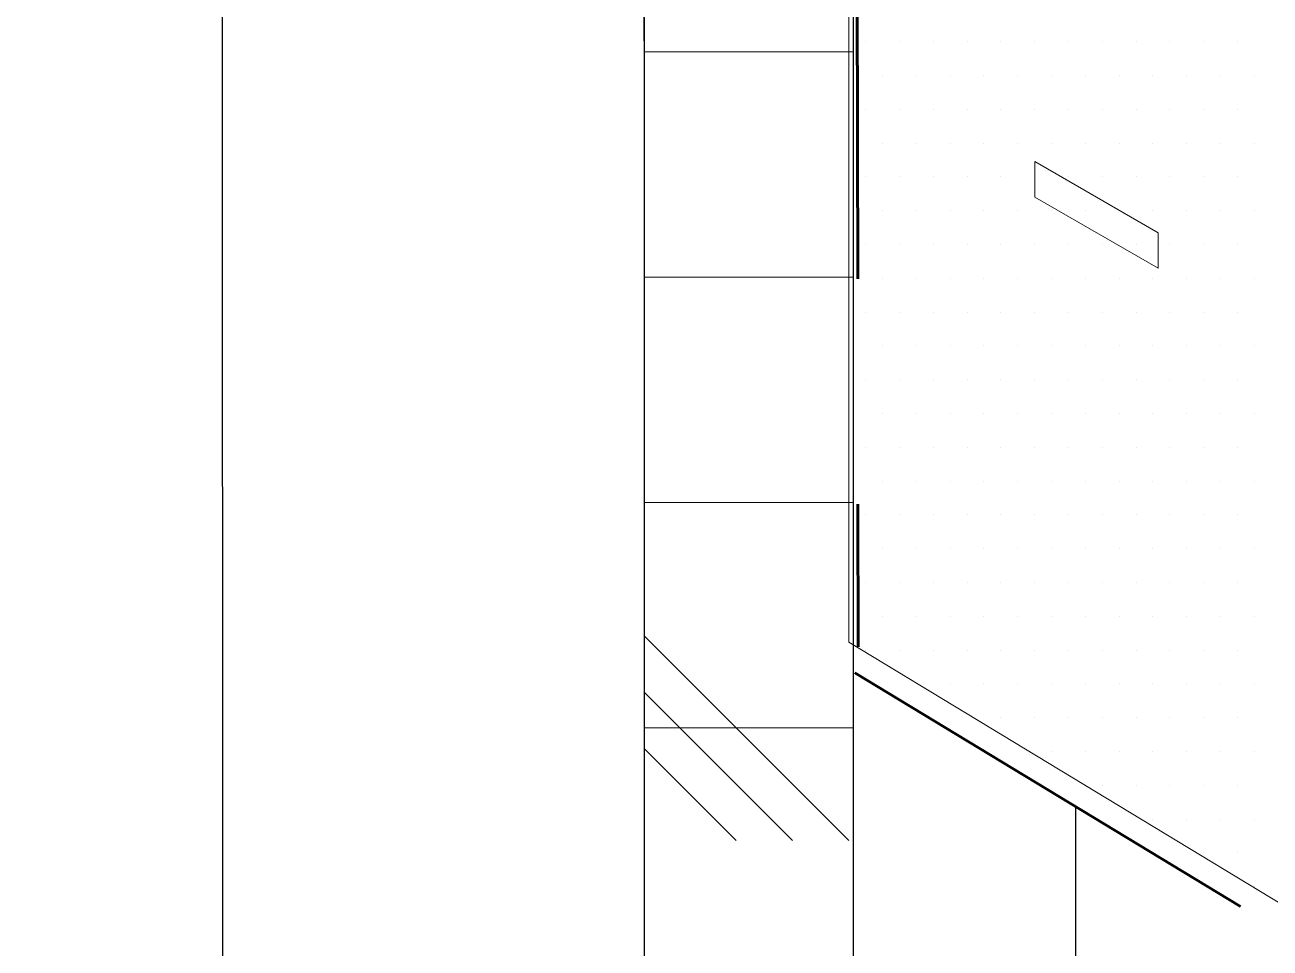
# Model space of a CAD drawing. Header units: inches. Extents: x -26 to 76, y -16 to 22.
# Drawn here: x 37.996 to 38.687, y 7.245 to 7.758 of the extents above; entities that cross this region are included whole.
import ezdxf

# ---------------------------------------------------------------- set-up
doc = ezdxf.new("R2010")
doc.units = ezdxf.units.IN
doc.header["$MEASUREMENT"] = 0
for name, pattern in [('AI-Linetype-1', [0.375113, 0.250075, -0.125038]), ('AI-Linetype-2', [0.375113, 0.250075, -0.125038]), ('AI-Linetype-76', [0.375113, 0.250075, -0.125038])]:
    doc.linetypes.add(name, pattern=pattern)
for name, color, linetype, lineweight in [('.ATI-HATCH', 7, 'Continuous', 0), ('G-ANNO-TTLB', 7, 'Continuous', 0), ('TYVEK', 7, 'Continuous', 0)]:
    doc.layers.add(name, color=color, linetype=linetype, lineweight=lineweight)

# ---------------------------------------------------------------- blocks, each defined once
blk = doc.blocks.new('Block_353')
at = {"layer": '.ATI-HATCH'}
blk.add_open_spline([(38.33959, 8.21775), (38.33959, 8.21775), (38.45573, 8.24176), (38.45573, 8.24176), (38.45573, 8.24176), (38.45573, 5.66914), (38.45573, 5.66914), (38.45573, 5.66914), (38.33993, 5.73556), (38.33993, 5.73556), (38.33993, 5.73556), (38.33993, 7.72451), (38.33993, 7.72451), (38.33993, 7.72451), (38.33959, 8.21775), (38.33959, 8.21775)], degree=3, knots=[0, 0, 0, 0, 1, 1, 1, 2, 2, 2, 3, 3, 3, 4, 4, 4, 5, 5, 5, 5], dxfattribs=at)
at = {"layer": '.ATI-HATCH', "color": 8, "lineweight": 0, "true_color": 0x808080}
for points in [[(38.33992, 7.74256), (38.33992, 7.74256), (38.45573, 7.74256), (38.45573, 7.74256)], [(38.33993, 7.61752), (38.33993, 7.61752), (38.45573, 7.61752), (38.45573, 7.61752)], [(38.33993, 7.49249), (38.33993, 7.49249), (38.45573, 7.49249), (38.45573, 7.49249)], [(38.45334, 7.30493), (38.45334, 7.30493), (38.33993, 7.41834), (38.33993, 7.41834)], [(38.42208, 7.30493), (38.42208, 7.30493), (38.33993, 7.38708), (38.33993, 7.38708)], [(38.33993, 7.36745), (38.33993, 7.36745), (38.45573, 7.36745), (38.45573, 7.36745)], [(38.39082, 7.30493), (38.39082, 7.30493), (38.33993, 7.35582), (38.33993, 7.35582)]]:
    blk.add_open_spline(points, degree=3, dxfattribs=at)
blk = doc.blocks.new('Block_386')
at = {"layer": '.ATI-HATCH'}
blk.add_open_spline([(38.70094, 9.57216), (38.70094, 9.57216), (38.45346, 9.72215), (38.45346, 9.72215), (38.45346, 9.72215), (38.45346, 7.41486), (38.45346, 7.41486), (38.45346, 7.41486), (38.70094, 7.26487), (38.70094, 7.26487), (38.70094, 7.26487), (38.70094, 9.57216), (38.70094, 9.57216)], degree=3, knots=[0, 0, 0, 0, 1, 1, 1, 2, 2, 2, 3, 3, 3, 4, 4, 4, 4], dxfattribs=at)
at = {"layer": '.ATI-HATCH', "color": 8, "lineweight": 0, "true_color": 0x808080}
for points in [[(38.46268, 7.74813), (38.46268, 7.74813), (38.46268, 7.74813), (38.46268, 7.74813)], [(38.48144, 7.74813), (38.48144, 7.74813), (38.48144, 7.74813), (38.48144, 7.74813)], [(38.50019, 7.74813), (38.50019, 7.74813), (38.50019, 7.74813), (38.50019, 7.74813)], [(38.51895, 7.74813), (38.51895, 7.74813), (38.51895, 7.74813), (38.51895, 7.74813)], [(38.5377, 7.74813), (38.5377, 7.74813), (38.5377, 7.74813), (38.5377, 7.74813)], [(38.55646, 7.74813), (38.55646, 7.74813), (38.55646, 7.74813), (38.55646, 7.74813)], [(38.57521, 7.74813), (38.57521, 7.74813), (38.57521, 7.74813), (38.57521, 7.74813)], [(38.59397, 7.74813), (38.59397, 7.74813), (38.59397, 7.74813), (38.59397, 7.74813)], [(38.61273, 7.74813), (38.61273, 7.74813), (38.61273, 7.74813), (38.61273, 7.74813)], [(38.63148, 7.74813), (38.63148, 7.74813), (38.63148, 7.74813), (38.63148, 7.74813)], [(38.65024, 7.74813), (38.65024, 7.74813), (38.65024, 7.74813), (38.65024, 7.74813)], [(38.66899, 7.74813), (38.66899, 7.74813), (38.66899, 7.74813), (38.66899, 7.74813)], [(38.47206, 7.72937), (38.47206, 7.72937), (38.47206, 7.72937), (38.47206, 7.72937)], [(38.49081, 7.72937), (38.49081, 7.72937), (38.49081, 7.72937), (38.49081, 7.72937)], [(38.50957, 7.72937), (38.50957, 7.72937), (38.50957, 7.72937), (38.50957, 7.72937)], [(38.52833, 7.72937), (38.52833, 7.72937), (38.52833, 7.72937), (38.52833, 7.72937)], [(38.54708, 7.72937), (38.54708, 7.72937), (38.54708, 7.72937), (38.54708, 7.72937)], [(38.56584, 7.72937), (38.56584, 7.72937), (38.56584, 7.72937), (38.56584, 7.72937)], [(38.58459, 7.72937), (38.58459, 7.72937), (38.58459, 7.72937), (38.58459, 7.72937)], [(38.60335, 7.72937), (38.60335, 7.72937), (38.60335, 7.72937), (38.60335, 7.72937)], [(38.6221, 7.72937), (38.6221, 7.72937), (38.6221, 7.72937), (38.6221, 7.72937)], [(38.64086, 7.72937), (38.64086, 7.72937), (38.64086, 7.72937), (38.64086, 7.72937)], [(38.65961, 7.72937), (38.65961, 7.72937), (38.65961, 7.72937), (38.65961, 7.72937)], [(38.67837, 7.72937), (38.67837, 7.72937), (38.67837, 7.72937), (38.67837, 7.72937)], [(38.46268, 7.71062), (38.46268, 7.71062), (38.46268, 7.71062), (38.46268, 7.71062)], [(38.48144, 7.71062), (38.48144, 7.71062), (38.48144, 7.71062), (38.48144, 7.71062)], [(38.50019, 7.71062), (38.50019, 7.71062), (38.50019, 7.71062), (38.50019, 7.71062)], [(38.51895, 7.71062), (38.51895, 7.71062), (38.51895, 7.71062), (38.51895, 7.71062)], [(38.5377, 7.71062), (38.5377, 7.71062), (38.5377, 7.71062), (38.5377, 7.71062)], [(38.55646, 7.71062), (38.55646, 7.71062), (38.55646, 7.71062), (38.55646, 7.71062)], [(38.57521, 7.71062), (38.57521, 7.71062), (38.57521, 7.71062), (38.57521, 7.71062)], [(38.59397, 7.71062), (38.59397, 7.71062), (38.59397, 7.71062), (38.59397, 7.71062)], [(38.61273, 7.71062), (38.61273, 7.71062), (38.61273, 7.71062), (38.61273, 7.71062)], [(38.63148, 7.71062), (38.63148, 7.71062), (38.63148, 7.71062), (38.63148, 7.71062)], [(38.65024, 7.71062), (38.65024, 7.71062), (38.65024, 7.71062), (38.65024, 7.71062)], [(38.66899, 7.71062), (38.66899, 7.71062), (38.66899, 7.71062), (38.66899, 7.71062)], [(38.47206, 7.69186), (38.47206, 7.69186), (38.47206, 7.69186), (38.47206, 7.69186)], [(38.49081, 7.69186), (38.49081, 7.69186), (38.49081, 7.69186), (38.49081, 7.69186)], [(38.50957, 7.69186), (38.50957, 7.69186), (38.50957, 7.69186), (38.50957, 7.69186)], [(38.52833, 7.69186), (38.52833, 7.69186), (38.52833, 7.69186), (38.52833, 7.69186)], [(38.54708, 7.69186), (38.54708, 7.69186), (38.54708, 7.69186), (38.54708, 7.69186)], [(38.56584, 7.69186), (38.56584, 7.69186), (38.56584, 7.69186), (38.56584, 7.69186)], [(38.58459, 7.69186), (38.58459, 7.69186), (38.58459, 7.69186), (38.58459, 7.69186)], [(38.60335, 7.69186), (38.60335, 7.69186), (38.60335, 7.69186), (38.60335, 7.69186)], [(38.6221, 7.69186), (38.6221, 7.69186), (38.6221, 7.69186), (38.6221, 7.69186)], [(38.64086, 7.69186), (38.64086, 7.69186), (38.64086, 7.69186), (38.64086, 7.69186)], [(38.65961, 7.69186), (38.65961, 7.69186), (38.65961, 7.69186), (38.65961, 7.69186)], [(38.67837, 7.69186), (38.67837, 7.69186), (38.67837, 7.69186), (38.67837, 7.69186)], [(38.46268, 7.6731), (38.46268, 7.6731), (38.46268, 7.6731), (38.46268, 7.6731)], [(38.48144, 7.6731), (38.48144, 7.6731), (38.48144, 7.6731), (38.48144, 7.6731)], [(38.50019, 7.6731), (38.50019, 7.6731), (38.50019, 7.6731), (38.50019, 7.6731)], [(38.51895, 7.6731), (38.51895, 7.6731), (38.51895, 7.6731), (38.51895, 7.6731)], [(38.5377, 7.6731), (38.5377, 7.6731), (38.5377, 7.6731), (38.5377, 7.6731)], [(38.55646, 7.6731), (38.55646, 7.6731), (38.55646, 7.6731), (38.55646, 7.6731)], [(38.57521, 7.6731), (38.57521, 7.6731), (38.57521, 7.6731), (38.57521, 7.6731)], [(38.59397, 7.6731), (38.59397, 7.6731), (38.59397, 7.6731), (38.59397, 7.6731)], [(38.61273, 7.6731), (38.61273, 7.6731), (38.61273, 7.6731), (38.61273, 7.6731)], [(38.63148, 7.6731), (38.63148, 7.6731), (38.63148, 7.6731), (38.63148, 7.6731)], [(38.65024, 7.6731), (38.65024, 7.6731), (38.65024, 7.6731), (38.65024, 7.6731)], [(38.66899, 7.6731), (38.66899, 7.6731), (38.66899, 7.6731), (38.66899, 7.6731)], [(38.47206, 7.65435), (38.47206, 7.65435), (38.47206, 7.65435), (38.47206, 7.65435)], [(38.49081, 7.65435), (38.49081, 7.65435), (38.49081, 7.65435), (38.49081, 7.65435)], [(38.50957, 7.65435), (38.50957, 7.65435), (38.50957, 7.65435), (38.50957, 7.65435)], [(38.52833, 7.65435), (38.52833, 7.65435), (38.52833, 7.65435), (38.52833, 7.65435)], [(38.54708, 7.65435), (38.54708, 7.65435), (38.54708, 7.65435), (38.54708, 7.65435)], [(38.56584, 7.65435), (38.56584, 7.65435), (38.56584, 7.65435), (38.56584, 7.65435)], [(38.58459, 7.65435), (38.58459, 7.65435), (38.58459, 7.65435), (38.58459, 7.65435)], [(38.60335, 7.65435), (38.60335, 7.65435), (38.60335, 7.65435), (38.60335, 7.65435)], [(38.6221, 7.65435), (38.6221, 7.65435), (38.6221, 7.65435), (38.6221, 7.65435)], [(38.64086, 7.65435), (38.64086, 7.65435), (38.64086, 7.65435), (38.64086, 7.65435)], [(38.65961, 7.65435), (38.65961, 7.65435), (38.65961, 7.65435), (38.65961, 7.65435)], [(38.67837, 7.65435), (38.67837, 7.65435), (38.67837, 7.65435), (38.67837, 7.65435)], [(38.46268, 7.63559), (38.46268, 7.63559), (38.46268, 7.63559), (38.46268, 7.63559)], [(38.48144, 7.63559), (38.48144, 7.63559), (38.48144, 7.63559), (38.48144, 7.63559)], [(38.50019, 7.63559), (38.50019, 7.63559), (38.50019, 7.63559), (38.50019, 7.63559)], [(38.51895, 7.63559), (38.51895, 7.63559), (38.51895, 7.63559), (38.51895, 7.63559)], [(38.5377, 7.63559), (38.5377, 7.63559), (38.5377, 7.63559), (38.5377, 7.63559)], [(38.55646, 7.63559), (38.55646, 7.63559), (38.55646, 7.63559), (38.55646, 7.63559)], [(38.57521, 7.63559), (38.57521, 7.63559), (38.57521, 7.63559), (38.57521, 7.63559)], [(38.59397, 7.63559), (38.59397, 7.63559), (38.59397, 7.63559), (38.59397, 7.63559)], [(38.61273, 7.63559), (38.61273, 7.63559), (38.61273, 7.63559), (38.61273, 7.63559)], [(38.63148, 7.63559), (38.63148, 7.63559), (38.63148, 7.63559), (38.63148, 7.63559)], [(38.65024, 7.63559), (38.65024, 7.63559), (38.65024, 7.63559), (38.65024, 7.63559)], [(38.66899, 7.63559), (38.66899, 7.63559), (38.66899, 7.63559), (38.66899, 7.63559)], [(38.47206, 7.61684), (38.47206, 7.61684), (38.47206, 7.61684), (38.47206, 7.61684)], [(38.49081, 7.61684), (38.49081, 7.61684), (38.49081, 7.61684), (38.49081, 7.61684)], [(38.50957, 7.61684), (38.50957, 7.61684), (38.50957, 7.61684), (38.50957, 7.61684)], [(38.52833, 7.61684), (38.52833, 7.61684), (38.52833, 7.61684), (38.52833, 7.61684)], [(38.54708, 7.61684), (38.54708, 7.61684), (38.54708, 7.61684), (38.54708, 7.61684)], [(38.56584, 7.61684), (38.56584, 7.61684), (38.56584, 7.61684), (38.56584, 7.61684)], [(38.58459, 7.61684), (38.58459, 7.61684), (38.58459, 7.61684), (38.58459, 7.61684)], [(38.60335, 7.61684), (38.60335, 7.61684), (38.60335, 7.61684), (38.60335, 7.61684)], [(38.6221, 7.61684), (38.6221, 7.61684), (38.6221, 7.61684), (38.6221, 7.61684)], [(38.64086, 7.61684), (38.64086, 7.61684), (38.64086, 7.61684), (38.64086, 7.61684)], [(38.65961, 7.61684), (38.65961, 7.61684), (38.65961, 7.61684), (38.65961, 7.61684)], [(38.67837, 7.61684), (38.67837, 7.61684), (38.67837, 7.61684), (38.67837, 7.61684)], [(38.46268, 7.59808), (38.46268, 7.59808), (38.46268, 7.59808), (38.46268, 7.59808)], [(38.48144, 7.59808), (38.48144, 7.59808), (38.48144, 7.59808), (38.48144, 7.59808)], [(38.50019, 7.59808), (38.50019, 7.59808), (38.50019, 7.59808), (38.50019, 7.59808)], [(38.51895, 7.59808), (38.51895, 7.59808), (38.51895, 7.59808), (38.51895, 7.59808)], [(38.5377, 7.59808), (38.5377, 7.59808), (38.5377, 7.59808), (38.5377, 7.59808)], [(38.55646, 7.59808), (38.55646, 7.59808), (38.55646, 7.59808), (38.55646, 7.59808)], [(38.57521, 7.59808), (38.57521, 7.59808), (38.57521, 7.59808), (38.57521, 7.59808)], [(38.59397, 7.59808), (38.59397, 7.59808), (38.59397, 7.59808), (38.59397, 7.59808)], [(38.61273, 7.59808), (38.61273, 7.59808), (38.61273, 7.59808), (38.61273, 7.59808)], [(38.63148, 7.59808), (38.63148, 7.59808), (38.63148, 7.59808), (38.63148, 7.59808)], [(38.65024, 7.59808), (38.65024, 7.59808), (38.65024, 7.59808), (38.65024, 7.59808)], [(38.66899, 7.59808), (38.66899, 7.59808), (38.66899, 7.59808), (38.66899, 7.59808)], [(38.47206, 7.57933), (38.47206, 7.57933), (38.47206, 7.57933), (38.47206, 7.57933)], [(38.49081, 7.57933), (38.49081, 7.57933), (38.49081, 7.57933), (38.49081, 7.57933)], [(38.50957, 7.57933), (38.50957, 7.57933), (38.50957, 7.57933), (38.50957, 7.57933)], [(38.52833, 7.57933), (38.52833, 7.57933), (38.52833, 7.57933), (38.52833, 7.57933)], [(38.54708, 7.57933), (38.54708, 7.57933), (38.54708, 7.57933), (38.54708, 7.57933)], [(38.56584, 7.57933), (38.56584, 7.57933), (38.56584, 7.57933), (38.56584, 7.57933)], [(38.58459, 7.57933), (38.58459, 7.57933), (38.58459, 7.57933), (38.58459, 7.57933)], [(38.60335, 7.57933), (38.60335, 7.57933), (38.60335, 7.57933), (38.60335, 7.57933)], [(38.6221, 7.57933), (38.6221, 7.57933), (38.6221, 7.57933), (38.6221, 7.57933)], [(38.64086, 7.57933), (38.64086, 7.57933), (38.64086, 7.57933), (38.64086, 7.57933)], [(38.65961, 7.57933), (38.65961, 7.57933), (38.65961, 7.57933), (38.65961, 7.57933)], [(38.67837, 7.57933), (38.67837, 7.57933), (38.67837, 7.57933), (38.67837, 7.57933)], [(38.46268, 7.56057), (38.46268, 7.56057), (38.46268, 7.56057), (38.46268, 7.56057)], [(38.48144, 7.56057), (38.48144, 7.56057), (38.48144, 7.56057), (38.48144, 7.56057)], [(38.50019, 7.56057), (38.50019, 7.56057), (38.50019, 7.56057), (38.50019, 7.56057)], [(38.51895, 7.56057), (38.51895, 7.56057), (38.51895, 7.56057), (38.51895, 7.56057)], [(38.5377, 7.56057), (38.5377, 7.56057), (38.5377, 7.56057), (38.5377, 7.56057)], [(38.55646, 7.56057), (38.55646, 7.56057), (38.55646, 7.56057), (38.55646, 7.56057)], [(38.57521, 7.56057), (38.57521, 7.56057), (38.57521, 7.56057), (38.57521, 7.56057)], [(38.59397, 7.56057), (38.59397, 7.56057), (38.59397, 7.56057), (38.59397, 7.56057)], [(38.61273, 7.56057), (38.61273, 7.56057), (38.61273, 7.56057), (38.61273, 7.56057)], [(38.63148, 7.56057), (38.63148, 7.56057), (38.63148, 7.56057), (38.63148, 7.56057)], [(38.65024, 7.56057), (38.65024, 7.56057), (38.65024, 7.56057), (38.65024, 7.56057)], [(38.66899, 7.56057), (38.66899, 7.56057), (38.66899, 7.56057), (38.66899, 7.56057)], [(38.47206, 7.54182), (38.47206, 7.54182), (38.47206, 7.54182), (38.47206, 7.54182)], [(38.49081, 7.54182), (38.49081, 7.54182), (38.49081, 7.54182), (38.49081, 7.54182)], [(38.50957, 7.54182), (38.50957, 7.54182), (38.50957, 7.54182), (38.50957, 7.54182)], [(38.52833, 7.54182), (38.52833, 7.54182), (38.52833, 7.54182), (38.52833, 7.54182)], [(38.54708, 7.54182), (38.54708, 7.54182), (38.54708, 7.54182), (38.54708, 7.54182)], [(38.56584, 7.54182), (38.56584, 7.54182), (38.56584, 7.54182), (38.56584, 7.54182)], [(38.58459, 7.54182), (38.58459, 7.54182), (38.58459, 7.54182), (38.58459, 7.54182)], [(38.60335, 7.54182), (38.60335, 7.54182), (38.60335, 7.54182), (38.60335, 7.54182)], [(38.6221, 7.54182), (38.6221, 7.54182), (38.6221, 7.54182), (38.6221, 7.54182)], [(38.64086, 7.54182), (38.64086, 7.54182), (38.64086, 7.54182), (38.64086, 7.54182)], [(38.65961, 7.54182), (38.65961, 7.54182), (38.65961, 7.54182), (38.65961, 7.54182)], [(38.67837, 7.54182), (38.67837, 7.54182), (38.67837, 7.54182), (38.67837, 7.54182)], [(38.46268, 7.52306), (38.46268, 7.52306), (38.46268, 7.52306), (38.46268, 7.52306)], [(38.48144, 7.52306), (38.48144, 7.52306), (38.48144, 7.52306), (38.48144, 7.52306)], [(38.50019, 7.52306), (38.50019, 7.52306), (38.50019, 7.52306), (38.50019, 7.52306)], [(38.51895, 7.52306), (38.51895, 7.52306), (38.51895, 7.52306), (38.51895, 7.52306)], [(38.5377, 7.52306), (38.5377, 7.52306), (38.5377, 7.52306), (38.5377, 7.52306)], [(38.55646, 7.52306), (38.55646, 7.52306), (38.55646, 7.52306), (38.55646, 7.52306)], [(38.57521, 7.52306), (38.57521, 7.52306), (38.57521, 7.52306), (38.57521, 7.52306)], [(38.59397, 7.52306), (38.59397, 7.52306), (38.59397, 7.52306), (38.59397, 7.52306)], [(38.61273, 7.52306), (38.61273, 7.52306), (38.61273, 7.52306), (38.61273, 7.52306)], [(38.63148, 7.52306), (38.63148, 7.52306), (38.63148, 7.52306), (38.63148, 7.52306)], [(38.65024, 7.52306), (38.65024, 7.52306), (38.65024, 7.52306), (38.65024, 7.52306)], [(38.66899, 7.52306), (38.66899, 7.52306), (38.66899, 7.52306), (38.66899, 7.52306)], [(38.47206, 7.5043), (38.47206, 7.5043), (38.47206, 7.5043), (38.47206, 7.5043)], [(38.49081, 7.5043), (38.49081, 7.5043), (38.49081, 7.5043), (38.49081, 7.5043)], [(38.50957, 7.5043), (38.50957, 7.5043), (38.50957, 7.5043), (38.50957, 7.5043)], [(38.52833, 7.5043), (38.52833, 7.5043), (38.52833, 7.5043), (38.52833, 7.5043)], [(38.54708, 7.5043), (38.54708, 7.5043), (38.54708, 7.5043), (38.54708, 7.5043)], [(38.56584, 7.5043), (38.56584, 7.5043), (38.56584, 7.5043), (38.56584, 7.5043)], [(38.58459, 7.5043), (38.58459, 7.5043), (38.58459, 7.5043), (38.58459, 7.5043)], [(38.60335, 7.5043), (38.60335, 7.5043), (38.60335, 7.5043), (38.60335, 7.5043)], [(38.6221, 7.5043), (38.6221, 7.5043), (38.6221, 7.5043), (38.6221, 7.5043)], [(38.64086, 7.5043), (38.64086, 7.5043), (38.64086, 7.5043), (38.64086, 7.5043)], [(38.65961, 7.5043), (38.65961, 7.5043), (38.65961, 7.5043), (38.65961, 7.5043)], [(38.67837, 7.5043), (38.67837, 7.5043), (38.67837, 7.5043), (38.67837, 7.5043)], [(38.46268, 7.48555), (38.46268, 7.48555), (38.46268, 7.48555), (38.46268, 7.48555)], [(38.48144, 7.48555), (38.48144, 7.48555), (38.48144, 7.48555), (38.48144, 7.48555)], [(38.50019, 7.48555), (38.50019, 7.48555), (38.50019, 7.48555), (38.50019, 7.48555)], [(38.51895, 7.48555), (38.51895, 7.48555), (38.51895, 7.48555), (38.51895, 7.48555)], [(38.5377, 7.48555), (38.5377, 7.48555), (38.5377, 7.48555), (38.5377, 7.48555)], [(38.55646, 7.48555), (38.55646, 7.48555), (38.55646, 7.48555), (38.55646, 7.48555)], [(38.57521, 7.48555), (38.57521, 7.48555), (38.57521, 7.48555), (38.57521, 7.48555)], [(38.59397, 7.48555), (38.59397, 7.48555), (38.59397, 7.48555), (38.59397, 7.48555)], [(38.61273, 7.48555), (38.61273, 7.48555), (38.61273, 7.48555), (38.61273, 7.48555)], [(38.63148, 7.48555), (38.63148, 7.48555), (38.63148, 7.48555), (38.63148, 7.48555)], [(38.65024, 7.48555), (38.65024, 7.48555), (38.65024, 7.48555), (38.65024, 7.48555)], [(38.66899, 7.48555), (38.66899, 7.48555), (38.66899, 7.48555), (38.66899, 7.48555)], [(38.47206, 7.46679), (38.47206, 7.46679), (38.47206, 7.46679), (38.47206, 7.46679)], [(38.49081, 7.46679), (38.49081, 7.46679), (38.49081, 7.46679), (38.49081, 7.46679)], [(38.50957, 7.46679), (38.50957, 7.46679), (38.50957, 7.46679), (38.50957, 7.46679)], [(38.52833, 7.46679), (38.52833, 7.46679), (38.52833, 7.46679), (38.52833, 7.46679)], [(38.54708, 7.46679), (38.54708, 7.46679), (38.54708, 7.46679), (38.54708, 7.46679)], [(38.56584, 7.46679), (38.56584, 7.46679), (38.56584, 7.46679), (38.56584, 7.46679)], [(38.58459, 7.46679), (38.58459, 7.46679), (38.58459, 7.46679), (38.58459, 7.46679)], [(38.60335, 7.46679), (38.60335, 7.46679), (38.60335, 7.46679), (38.60335, 7.46679)], [(38.6221, 7.46679), (38.6221, 7.46679), (38.6221, 7.46679), (38.6221, 7.46679)], [(38.64086, 7.46679), (38.64086, 7.46679), (38.64086, 7.46679), (38.64086, 7.46679)], [(38.65961, 7.46679), (38.65961, 7.46679), (38.65961, 7.46679), (38.65961, 7.46679)], [(38.67837, 7.46679), (38.67837, 7.46679), (38.67837, 7.46679), (38.67837, 7.46679)], [(38.46268, 7.44804), (38.46268, 7.44804), (38.46268, 7.44804), (38.46268, 7.44804)], [(38.48144, 7.44804), (38.48144, 7.44804), (38.48144, 7.44804), (38.48144, 7.44804)], [(38.50019, 7.44804), (38.50019, 7.44804), (38.50019, 7.44804), (38.50019, 7.44804)], [(38.51895, 7.44804), (38.51895, 7.44804), (38.51895, 7.44804), (38.51895, 7.44804)], [(38.5377, 7.44804), (38.5377, 7.44804), (38.5377, 7.44804), (38.5377, 7.44804)], [(38.55646, 7.44804), (38.55646, 7.44804), (38.55646, 7.44804), (38.55646, 7.44804)], [(38.57521, 7.44804), (38.57521, 7.44804), (38.57521, 7.44804), (38.57521, 7.44804)], [(38.59397, 7.44804), (38.59397, 7.44804), (38.59397, 7.44804), (38.59397, 7.44804)], [(38.61273, 7.44804), (38.61273, 7.44804), (38.61273, 7.44804), (38.61273, 7.44804)], [(38.63148, 7.44804), (38.63148, 7.44804), (38.63148, 7.44804), (38.63148, 7.44804)], [(38.65024, 7.44804), (38.65024, 7.44804), (38.65024, 7.44804), (38.65024, 7.44804)], [(38.66899, 7.44804), (38.66899, 7.44804), (38.66899, 7.44804), (38.66899, 7.44804)], [(38.47206, 7.42928), (38.47206, 7.42928), (38.47206, 7.42928), (38.47206, 7.42928)], [(38.49081, 7.42928), (38.49081, 7.42928), (38.49081, 7.42928), (38.49081, 7.42928)], [(38.50957, 7.42928), (38.50957, 7.42928), (38.50957, 7.42928), (38.50957, 7.42928)], [(38.52833, 7.42928), (38.52833, 7.42928), (38.52833, 7.42928), (38.52833, 7.42928)], [(38.54708, 7.42928), (38.54708, 7.42928), (38.54708, 7.42928), (38.54708, 7.42928)], [(38.56584, 7.42928), (38.56584, 7.42928), (38.56584, 7.42928), (38.56584, 7.42928)], [(38.58459, 7.42928), (38.58459, 7.42928), (38.58459, 7.42928), (38.58459, 7.42928)], [(38.60335, 7.42928), (38.60335, 7.42928), (38.60335, 7.42928), (38.60335, 7.42928)], [(38.6221, 7.42928), (38.6221, 7.42928), (38.6221, 7.42928), (38.6221, 7.42928)], [(38.64086, 7.42928), (38.64086, 7.42928), (38.64086, 7.42928), (38.64086, 7.42928)], [(38.65961, 7.42928), (38.65961, 7.42928), (38.65961, 7.42928), (38.65961, 7.42928)], [(38.67837, 7.42928), (38.67837, 7.42928), (38.67837, 7.42928), (38.67837, 7.42928)], [(38.46268, 7.41053), (38.46268, 7.41053), (38.46268, 7.41053), (38.46268, 7.41053)], [(38.48144, 7.41053), (38.48144, 7.41053), (38.48144, 7.41053), (38.48144, 7.41053)], [(38.50019, 7.41053), (38.50019, 7.41053), (38.50019, 7.41053), (38.50019, 7.41053)], [(38.51895, 7.41053), (38.51895, 7.41053), (38.51895, 7.41053), (38.51895, 7.41053)], [(38.5377, 7.41053), (38.5377, 7.41053), (38.5377, 7.41053), (38.5377, 7.41053)], [(38.55646, 7.41053), (38.55646, 7.41053), (38.55646, 7.41053), (38.55646, 7.41053)], [(38.57521, 7.41053), (38.57521, 7.41053), (38.57521, 7.41053), (38.57521, 7.41053)], [(38.59397, 7.41053), (38.59397, 7.41053), (38.59397, 7.41053), (38.59397, 7.41053)], [(38.61273, 7.41053), (38.61273, 7.41053), (38.61273, 7.41053), (38.61273, 7.41053)], [(38.63148, 7.41053), (38.63148, 7.41053), (38.63148, 7.41053), (38.63148, 7.41053)], [(38.65024, 7.41053), (38.65024, 7.41053), (38.65024, 7.41053), (38.65024, 7.41053)], [(38.66899, 7.41053), (38.66899, 7.41053), (38.66899, 7.41053), (38.66899, 7.41053)], [(38.50957, 7.39177), (38.50957, 7.39177), (38.50957, 7.39177), (38.50957, 7.39177)], [(38.52833, 7.39177), (38.52833, 7.39177), (38.52833, 7.39177), (38.52833, 7.39177)], [(38.54708, 7.39177), (38.54708, 7.39177), (38.54708, 7.39177), (38.54708, 7.39177)], [(38.56584, 7.39177), (38.56584, 7.39177), (38.56584, 7.39177), (38.56584, 7.39177)], [(38.58459, 7.39177), (38.58459, 7.39177), (38.58459, 7.39177), (38.58459, 7.39177)], [(38.60335, 7.39177), (38.60335, 7.39177), (38.60335, 7.39177), (38.60335, 7.39177)], [(38.6221, 7.39177), (38.6221, 7.39177), (38.6221, 7.39177), (38.6221, 7.39177)], [(38.64086, 7.39177), (38.64086, 7.39177), (38.64086, 7.39177), (38.64086, 7.39177)], [(38.65961, 7.39177), (38.65961, 7.39177), (38.65961, 7.39177), (38.65961, 7.39177)], [(38.67837, 7.39177), (38.67837, 7.39177), (38.67837, 7.39177), (38.67837, 7.39177)], [(38.5377, 7.37301), (38.5377, 7.37301), (38.5377, 7.37301), (38.5377, 7.37301)], [(38.55646, 7.37301), (38.55646, 7.37301), (38.55646, 7.37301), (38.55646, 7.37301)], [(38.57521, 7.37301), (38.57521, 7.37301), (38.57521, 7.37301), (38.57521, 7.37301)], [(38.59397, 7.37301), (38.59397, 7.37301), (38.59397, 7.37301), (38.59397, 7.37301)], [(38.61273, 7.37301), (38.61273, 7.37301), (38.61273, 7.37301), (38.61273, 7.37301)], [(38.63148, 7.37301), (38.63148, 7.37301), (38.63148, 7.37301), (38.63148, 7.37301)], [(38.65024, 7.37301), (38.65024, 7.37301), (38.65024, 7.37301), (38.65024, 7.37301)], [(38.66899, 7.37301), (38.66899, 7.37301), (38.66899, 7.37301), (38.66899, 7.37301)], [(38.56584, 7.35426), (38.56584, 7.35426), (38.56584, 7.35426), (38.56584, 7.35426)], [(38.58459, 7.35426), (38.58459, 7.35426), (38.58459, 7.35426), (38.58459, 7.35426)], [(38.60335, 7.35426), (38.60335, 7.35426), (38.60335, 7.35426), (38.60335, 7.35426)], [(38.6221, 7.35426), (38.6221, 7.35426), (38.6221, 7.35426), (38.6221, 7.35426)], [(38.64086, 7.35426), (38.64086, 7.35426), (38.64086, 7.35426), (38.64086, 7.35426)], [(38.65961, 7.35426), (38.65961, 7.35426), (38.65961, 7.35426), (38.65961, 7.35426)], [(38.67837, 7.35426), (38.67837, 7.35426), (38.67837, 7.35426), (38.67837, 7.35426)], [(38.59397, 7.3355), (38.59397, 7.3355), (38.59397, 7.3355), (38.59397, 7.3355)], [(38.61273, 7.3355), (38.61273, 7.3355), (38.61273, 7.3355), (38.61273, 7.3355)], [(38.63148, 7.3355), (38.63148, 7.3355), (38.63148, 7.3355), (38.63148, 7.3355)], [(38.65024, 7.3355), (38.65024, 7.3355), (38.65024, 7.3355), (38.65024, 7.3355)], [(38.66899, 7.3355), (38.66899, 7.3355), (38.66899, 7.3355), (38.66899, 7.3355)], [(38.6221, 7.31675), (38.6221, 7.31675), (38.6221, 7.31675), (38.6221, 7.31675)], [(38.64086, 7.31675), (38.64086, 7.31675), (38.64086, 7.31675), (38.64086, 7.31675)], [(38.65961, 7.31675), (38.65961, 7.31675), (38.65961, 7.31675), (38.65961, 7.31675)], [(38.67837, 7.31675), (38.67837, 7.31675), (38.67837, 7.31675), (38.67837, 7.31675)], [(38.65024, 7.29799), (38.65024, 7.29799), (38.65024, 7.29799), (38.65024, 7.29799)], [(38.66899, 7.29799), (38.66899, 7.29799), (38.66899, 7.29799), (38.66899, 7.29799)], [(38.67837, 7.27924), (38.67837, 7.27924), (38.67837, 7.27924), (38.67837, 7.27924)]]:
    blk.add_open_spline(points, degree=3, dxfattribs=at)

msp = doc.modelspace()

# ---------------------------------------------------------------- hatches: boundary and pattern name
at = {"layer": 'G-ANNO-TTLB', "true_color": 0xff00ff, "transparency": 33554687}
h = msp.add_hatch(color=6, dxfattribs=at)
edge = h.paths.add_edge_path()
edge.add_spline(control_points=[(71.22733, -15.13455), (71.22733, -15.13455), (30.5273, -15.13455), (30.5273, -15.13455), (30.5273, -15.13455), (30.5273, 19.00075), (30.5273, 19.00075), (30.5273, 19.00075), (71.22733, 19.00075), (71.22733, 19.00075), (71.22733, 19.00075), (71.22733, -15.13455), (71.22733, -15.13455)], knot_values=[0, 0, 0, 0, 1, 1, 1, 2, 2, 2, 3, 3, 3, 4, 4, 4, 4], degree=3, periodic=0)
edge = h.paths.add_edge_path()
edge.add_spline(control_points=[(30.65233, 18.87572), (30.65233, 18.87572), (30.65233, -15.00951), (30.65233, -15.00951), (30.65233, -15.00951), (71.10229, -15.00951), (71.10229, -15.00951), (71.10229, -15.00951), (71.10229, 18.87572), (71.10229, 18.87572), (71.10229, 18.87572), (30.65233, 18.87572), (30.65233, 18.87572)], knot_values=[0, 0, 0, 0, 1, 1, 1, 2, 2, 2, 3, 3, 3, 4, 4, 4, 4], degree=3, periodic=0)
edge.add_line((30.65233, 18.87572), (30.65233, 18.87572))

# ---------------------------------------------------------------- linework, layer by layer
at = {"layer": 'G-ANNO-TTLB'}
for points in [[(71.22733, -15.13455), (71.22733, -15.13455), (30.5273, -15.13455), (30.5273, -15.13455), (30.5273, -15.13455), (30.5273, 19.00075), (30.5273, 19.00075), (30.5273, 19.00075), (71.22733, 19.00075), (71.22733, 19.00075), (71.22733, 19.00075), (71.22733, -15.13455), (71.22733, -15.13455)], [(30.65233, 18.87572), (30.65233, 18.87572), (30.65233, -15.00951), (30.65233, -15.00951), (30.65233, -15.00951), (71.10229, -15.00951), (71.10229, -15.00951), (71.10229, -15.00951), (71.10229, 18.87572), (71.10229, 18.87572), (71.10229, 18.87572), (30.65233, 18.87572), (30.65233, 18.87572)]]:
    msp.add_open_spline(points, degree=3, knots=[0, 0, 0, 0, 1, 1, 1, 2, 2, 2, 3, 3, 3, 4, 4, 4, 4], dxfattribs=at)
at = {"layer": 'TYVEK', "color": 33, "lineweight": 25, "true_color": 0xcc9966}
for p, q in [((38.45573, 8.24176), (38.45573, 5.40025)), ((38.33993, 7.72451), (38.33959, 8.21775)), ((38.10543, 8.16933), (38.10657, 5.60055)), ((38.33993, 5.73556), (38.33993, 7.72451)), ((38.57919, 7.32364), (38.57919, 5.33005))]:
    msp.add_line(p, q, dxfattribs=at)
at = {"layer": 'TYVEK', "color": 18, "linetype": 'AI-Linetype-2', "lineweight": 60, "true_color": 0x000000}
msp.add_line((38.45751, 8.24176), (38.45852, 7.4123), dxfattribs=at)
at = {"layer": 'TYVEK', "color": 18, "linetype": 'AI-Linetype-1', "lineweight": 60, "true_color": 0x000000}
msp.add_line((38.45674, 7.39786), (38.70422, 7.24787), dxfattribs=at)
at = {"layer": 'TYVEK', "color": 250, "lineweight": 18, "true_color": 0x221f1f}
msp.add_lwpolyline([(38.55666, 7.68161), (38.62497, 7.64219), (38.62495, 7.62244), (38.55666, 7.66192)], close=True, dxfattribs=at)
at = {"layer": 'TYVEK', "color": 18, "linetype": 'AI-Linetype-76', "lineweight": 60, "true_color": 0x000000}
msp.add_lwpolyline([(38.18535, 7.25702)], dxfattribs=at)

# ---------------------------------------------------------------- block references
at = {"layer": '.ATI-HATCH'}
for name in ['Block_353', 'Block_386']:
    msp.add_blockref(name, (0, 0), dxfattribs=at)

doc.saveas('drawing.dxf')
